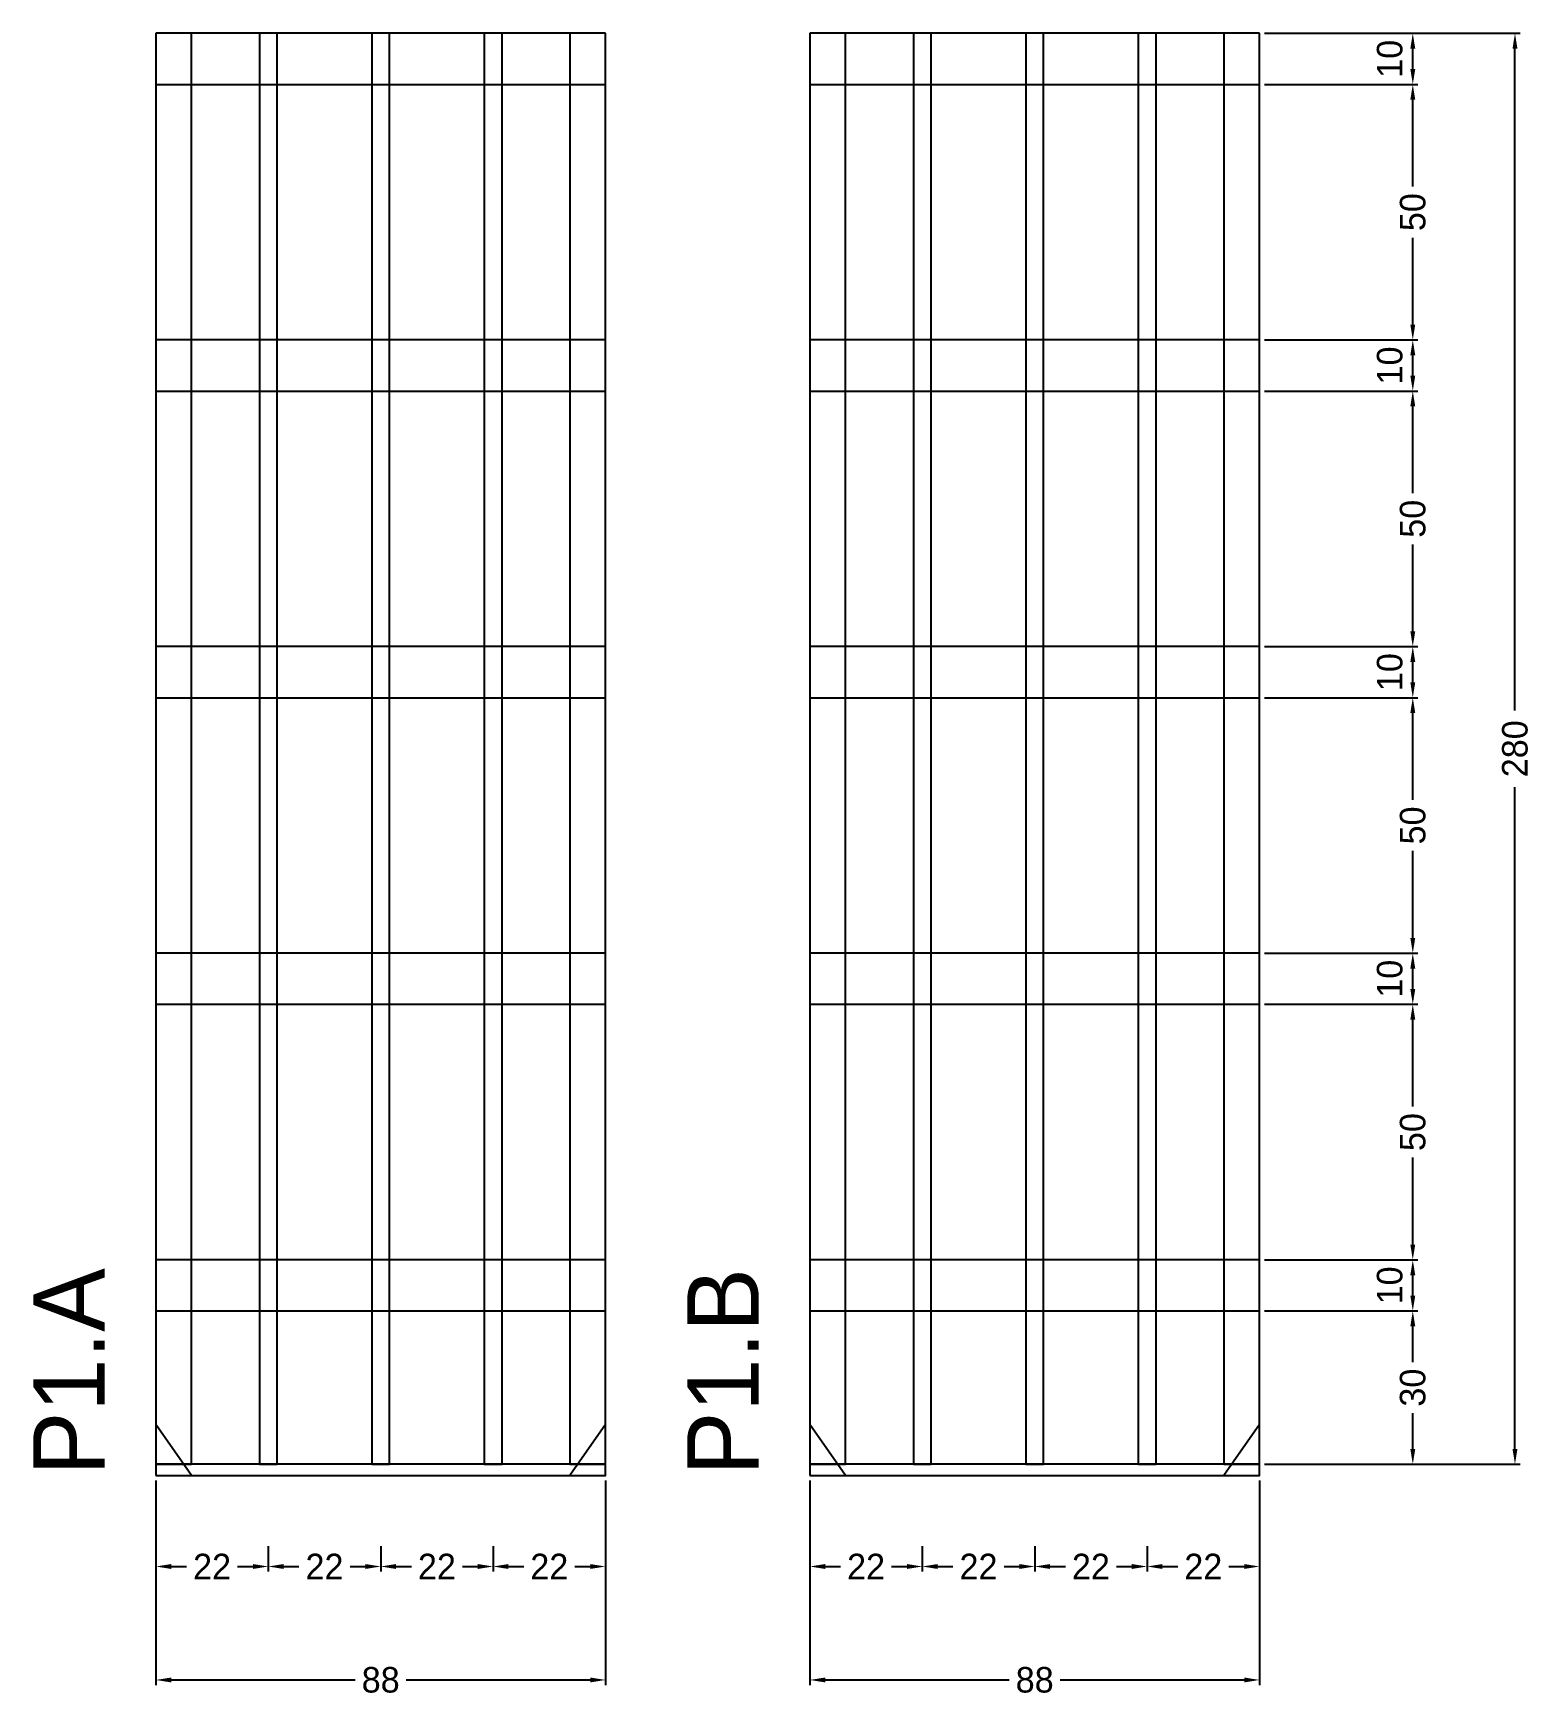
# Model space of a CAD drawing. Header units: centimetres. Extents: x -24 to 269, y -43 to 282.
import ezdxf

# ---------------------------------------------------------------- set-up
doc = ezdxf.new("R2010")
doc.units = ezdxf.units.CM
for name, color, linetype in [('COTA', 241, 'Continuous'), ('NOMENCLATURA', 7, 'Continuous'), ('SARR_2.2x10', 60, 'Continuous'), ('SARR_2.2x7', 40, 'Continuous'), ('SARR_3.5x7', 81, 'Continuous')]:
    doc.layers.add(name, color=color, linetype=linetype)
doc.dimstyles.new('PAINEL-NOVA', dxfattribs={"dimtxt": 5, "dimasz": 3, "dimexe": 1, "dimexo": 1, "dimgap": 1, "dimtad": 1, "dimcen": 2.5, "dimazin": 3, "dimtfac": 1, "dimtmove": 0, "dimatfit": 3})

# ---------------------------------------------------------------- blocks, each defined once
blk = doc.blocks.new('_CLOSEDFILLED')
at = {"color": 0, "linetype": 'BYBLOCK'}
blk.add_solid([(-1, 0.16), (0, 0), (-1, -0.16)], dxfattribs=at)
blk = doc.blocks.new('*D1')
for p, q in [((0, -13.8), (0, -18.8)), ((22, -13.8), (22, -18.8)), ((3, -17.8), (6, -17.8)), ((16, -17.8), (19, -17.8))]:
    blk.add_line(p, q)
at = {"layer": 'Defpoints'}
for p in [(0, -12.8), (22, -12.8), (0, -17.8)]:
    blk.add_point(p, dxfattribs=at)
at = {"layer": 'COTA', "xscale": 3, "yscale": 3, "rotation": 180}
blk.add_blockref('_CLOSEDFILLED', (0, -17.8), dxfattribs=at)
at = {"layer": 'COTA', "xscale": 3, "yscale": 3}
blk.add_blockref('_CLOSEDFILLED', (22, -17.8), dxfattribs=at)
at = {"layer": 'COTA', "insert": (11, -17.8), "char_height": 5, "attachment_point": 5}
blk.add_mtext('22', dxfattribs=at)
blk = doc.blocks.new('*D2')
for p, q in [((22, -13.8), (22, -18.8)), ((44, -13.8), (44, -18.8)), ((25, -17.8), (28, -17.8)), ((38, -17.8), (41, -17.8))]:
    blk.add_line(p, q)
at = {"layer": 'Defpoints'}
for p in [(22, -12.8), (44, -12.8), (22, -17.8)]:
    blk.add_point(p, dxfattribs=at)
at = {"layer": 'COTA', "xscale": 3, "yscale": 3, "rotation": 180}
blk.add_blockref('_CLOSEDFILLED', (22, -17.8), dxfattribs=at)
at = {"layer": 'COTA', "xscale": 3, "yscale": 3}
blk.add_blockref('_CLOSEDFILLED', (44, -17.8), dxfattribs=at)
at = {"layer": 'COTA', "insert": (33, -17.8), "char_height": 5, "attachment_point": 5}
blk.add_mtext('22', dxfattribs=at)
blk = doc.blocks.new('*D3')
for p, q in [((44, -13.8), (44, -18.8)), ((66, -13.8), (66, -18.8)), ((47, -17.8), (50, -17.8)), ((60, -17.8), (63, -17.8))]:
    blk.add_line(p, q)
at = {"layer": 'Defpoints'}
for p in [(44, -12.8), (66, -12.8), (44, -17.8)]:
    blk.add_point(p, dxfattribs=at)
at = {"layer": 'COTA', "xscale": 3, "yscale": 3, "rotation": 180}
blk.add_blockref('_CLOSEDFILLED', (44, -17.8), dxfattribs=at)
at = {"layer": 'COTA', "xscale": 3, "yscale": 3}
blk.add_blockref('_CLOSEDFILLED', (66, -17.8), dxfattribs=at)
at = {"layer": 'COTA', "insert": (55, -17.8), "char_height": 5, "attachment_point": 5}
blk.add_mtext('22', dxfattribs=at)
blk = doc.blocks.new('*D4')
for p, q in [((66, -13.8), (66, -18.8)), ((88, -13.8), (88, -18.8)), ((69, -17.8), (72, -17.8)), ((82, -17.8), (85, -17.8))]:
    blk.add_line(p, q)
at = {"layer": 'Defpoints'}
for p in [(66, -12.8), (88, -12.8), (66, -17.8)]:
    blk.add_point(p, dxfattribs=at)
at = {"layer": 'COTA', "xscale": 3, "yscale": 3, "rotation": 180}
blk.add_blockref('_CLOSEDFILLED', (66, -17.8), dxfattribs=at)
at = {"layer": 'COTA', "xscale": 3, "yscale": 3}
blk.add_blockref('_CLOSEDFILLED', (88, -17.8), dxfattribs=at)
at = {"layer": 'COTA', "insert": (77, -17.8), "char_height": 5, "attachment_point": 5}
blk.add_mtext('22', dxfattribs=at)
blk = doc.blocks.new('*D5')
for p, q in [((0, -1), (0, -41)), ((88, -1), (88, -41)), ((3, -40), (39, -40)), ((49, -40), (85, -40))]:
    blk.add_line(p, q)
at = {"layer": 'Defpoints'}
for p in [(0, 0), (88, 0), (0, -40)]:
    blk.add_point(p, dxfattribs=at)
at = {"layer": 'COTA', "xscale": 3, "yscale": 3, "rotation": 180}
blk.add_blockref('_CLOSEDFILLED', (0, -40), dxfattribs=at)
at = {"layer": 'COTA', "xscale": 3, "yscale": 3}
blk.add_blockref('_CLOSEDFILLED', (88, -40), dxfattribs=at)
at = {"layer": 'COTA', "insert": (44, -40), "char_height": 5, "attachment_point": 5}
blk.add_mtext('88', dxfattribs=at)
blk = doc.blocks.new('GRA-E')
at = {"layer": 'SARR_2.2x7'}
blk.add_lwpolyline([(0, 0), (7, 0), (0, 10)], close=True, dxfattribs=at)
blk = doc.blocks.new('GRA-D')
at = {"layer": 'SARR_2.2x7'}
blk.add_lwpolyline([(0, 0), (7, 0), (7, 10)], close=True, dxfattribs=at)
blk = doc.blocks.new('*D6')
for p, q in [((128, -13.8), (128, -18.8)), ((150, -13.8), (150, -18.8)), ((131, -17.8), (134, -17.8)), ((144, -17.8), (147, -17.8))]:
    blk.add_line(p, q)
at = {"layer": 'Defpoints'}
for p in [(128, -12.8), (150, -12.8), (128, -17.8)]:
    blk.add_point(p, dxfattribs=at)
at = {"layer": 'COTA', "xscale": 3, "yscale": 3, "rotation": 180}
blk.add_blockref('_CLOSEDFILLED', (128, -17.8), dxfattribs=at)
at = {"layer": 'COTA', "xscale": 3, "yscale": 3}
blk.add_blockref('_CLOSEDFILLED', (150, -17.8), dxfattribs=at)
at = {"layer": 'COTA', "insert": (139, -17.8), "char_height": 5, "attachment_point": 5}
blk.add_mtext('22', dxfattribs=at)
blk = doc.blocks.new('*D7')
for p, q in [((150, -13.8), (150, -18.8)), ((172, -13.8), (172, -18.8)), ((153, -17.8), (156, -17.8)), ((166, -17.8), (169, -17.8))]:
    blk.add_line(p, q)
at = {"layer": 'Defpoints'}
for p in [(150, -12.8), (172, -12.8), (150, -17.8)]:
    blk.add_point(p, dxfattribs=at)
at = {"layer": 'COTA', "xscale": 3, "yscale": 3, "rotation": 180}
blk.add_blockref('_CLOSEDFILLED', (150, -17.8), dxfattribs=at)
at = {"layer": 'COTA', "xscale": 3, "yscale": 3}
blk.add_blockref('_CLOSEDFILLED', (172, -17.8), dxfattribs=at)
at = {"layer": 'COTA', "insert": (161, -17.8), "char_height": 5, "attachment_point": 5}
blk.add_mtext('22', dxfattribs=at)
blk = doc.blocks.new('*D8')
for p, q in [((172, -13.8), (172, -18.8)), ((194, -13.8), (194, -18.8)), ((175, -17.8), (178, -17.8)), ((188, -17.8), (191, -17.8))]:
    blk.add_line(p, q)
at = {"layer": 'Defpoints'}
for p in [(172, -12.8), (194, -12.8), (172, -17.8)]:
    blk.add_point(p, dxfattribs=at)
at = {"layer": 'COTA', "xscale": 3, "yscale": 3, "rotation": 180}
blk.add_blockref('_CLOSEDFILLED', (172, -17.8), dxfattribs=at)
at = {"layer": 'COTA', "xscale": 3, "yscale": 3}
blk.add_blockref('_CLOSEDFILLED', (194, -17.8), dxfattribs=at)
at = {"layer": 'COTA', "insert": (183, -17.8), "char_height": 5, "attachment_point": 5}
blk.add_mtext('22', dxfattribs=at)
blk = doc.blocks.new('*D9')
for p, q in [((194, -13.8), (194, -18.8)), ((216, -13.8), (216, -18.8)), ((197, -17.8), (200, -17.8)), ((210, -17.8), (213, -17.8))]:
    blk.add_line(p, q)
at = {"layer": 'Defpoints'}
for p in [(194, -12.8), (216, -12.8), (194, -17.8)]:
    blk.add_point(p, dxfattribs=at)
at = {"layer": 'COTA', "xscale": 3, "yscale": 3, "rotation": 180}
blk.add_blockref('_CLOSEDFILLED', (194, -17.8), dxfattribs=at)
at = {"layer": 'COTA', "xscale": 3, "yscale": 3}
blk.add_blockref('_CLOSEDFILLED', (216, -17.8), dxfattribs=at)
at = {"layer": 'COTA', "insert": (205, -17.8), "char_height": 5, "attachment_point": 5}
blk.add_mtext('22', dxfattribs=at)
blk = doc.blocks.new('*D10')
for p, q in [((128, -1), (128, -41)), ((216, -1), (216, -41)), ((131, -40), (167, -40)), ((177, -40), (213, -40))]:
    blk.add_line(p, q)
at = {"layer": 'Defpoints'}
for p in [(128, 0), (216, 0), (128, -40)]:
    blk.add_point(p, dxfattribs=at)
at = {"layer": 'COTA', "xscale": 3, "yscale": 3, "rotation": 180}
blk.add_blockref('_CLOSEDFILLED', (128, -40), dxfattribs=at)
at = {"layer": 'COTA', "xscale": 3, "yscale": 3}
blk.add_blockref('_CLOSEDFILLED', (216, -40), dxfattribs=at)
at = {"layer": 'COTA', "insert": (172, -40), "char_height": 5, "attachment_point": 5}
blk.add_mtext('88', dxfattribs=at)
blk = doc.blocks.new('*D11')
for p, q in [((217, 282.2), (267, 282.2)), ((266, 149.7), (266, 279.2)), ((266, 5.2), (266, 134.7)), ((217, 2.2), (267, 2.2))]:
    blk.add_line(p, q)
at = {"layer": 'Defpoints'}
for p in [(216, 282.2), (216, 2.2), (266, 2.2)]:
    blk.add_point(p, dxfattribs=at)
at = {"layer": 'COTA', "xscale": 3, "yscale": 3}
for p, rotation in [((266, 282.2), 90), ((266, 2.2), 270)]:
    blk.add_blockref('_CLOSEDFILLED', p, dxfattribs=dict(at, rotation=rotation))
at = {"layer": 'COTA', "insert": (266, 142.2), "char_height": 5, "attachment_point": 5, "rotation": 90}
blk.add_mtext('280', dxfattribs=at)
blk = doc.blocks.new('*D12')
for p, q in [((217, 32.2), (247, 32.2)), ((246, 22.2), (246, 29.2)), ((246, 5.2), (246, 12.2)), ((217, 2.2), (247, 2.2))]:
    blk.add_line(p, q)
at = {"layer": 'Defpoints'}
for p in [(216, 32.2), (216, 2.2), (246, 2.2)]:
    blk.add_point(p, dxfattribs=at)
at = {"layer": 'COTA', "xscale": 3, "yscale": 3}
for p, rotation in [((246, 32.2), 90), ((246, 2.2), 270)]:
    blk.add_blockref('_CLOSEDFILLED', p, dxfattribs=dict(at, rotation=rotation))
at = {"layer": 'COTA', "insert": (246, 17.2), "char_height": 5, "attachment_point": 5, "rotation": 90}
blk.add_mtext('30', dxfattribs=at)
blk = doc.blocks.new('*D13')
for p, q in [((217, 42.2), (247, 42.2)), ((246, 35.2), (246, 39.2)), ((217, 32.2), (247, 32.2))]:
    blk.add_line(p, q)
at = {"layer": 'Defpoints'}
for p in [(216, 42.2), (216, 32.2), (246, 32.2)]:
    blk.add_point(p, dxfattribs=at)
at = {"layer": 'COTA', "xscale": 3, "yscale": 3}
for p, rotation in [((246, 42.2), 90), ((246, 32.2), 270)]:
    blk.add_blockref('_CLOSEDFILLED', p, dxfattribs=dict(at, rotation=rotation))
at = {"layer": 'COTA', "insert": (241.5, 37.2), "char_height": 5, "attachment_point": 5, "rotation": 90}
blk.add_mtext('10', dxfattribs=at)
blk = doc.blocks.new('*D14')
for p, q in [((217, 92.2), (247, 92.2)), ((246, 72.2), (246, 89.2)), ((246, 45.2), (246, 62.2)), ((217, 42.2), (247, 42.2))]:
    blk.add_line(p, q)
at = {"layer": 'Defpoints'}
for p in [(216, 92.2), (216, 42.2), (246, 42.2)]:
    blk.add_point(p, dxfattribs=at)
at = {"layer": 'COTA', "xscale": 3, "yscale": 3}
for p, rotation in [((246, 92.2), 90), ((246, 42.2), 270)]:
    blk.add_blockref('_CLOSEDFILLED', p, dxfattribs=dict(at, rotation=rotation))
at = {"layer": 'COTA', "insert": (246, 67.2), "char_height": 5, "attachment_point": 5, "rotation": 90}
blk.add_mtext('50', dxfattribs=at)
blk = doc.blocks.new('*D15')
for p, q in [((217, 102.2), (247, 102.2)), ((246, 95.2), (246, 99.2)), ((217, 92.2), (247, 92.2))]:
    blk.add_line(p, q)
at = {"layer": 'Defpoints'}
for p in [(216, 102.2), (216, 92.2), (246, 92.2)]:
    blk.add_point(p, dxfattribs=at)
at = {"layer": 'COTA', "xscale": 3, "yscale": 3}
for p, rotation in [((246, 102.2), 90), ((246, 92.2), 270)]:
    blk.add_blockref('_CLOSEDFILLED', p, dxfattribs=dict(at, rotation=rotation))
at = {"layer": 'COTA', "insert": (241.5, 97.2), "char_height": 5, "attachment_point": 5, "rotation": 90}
blk.add_mtext('10', dxfattribs=at)
blk = doc.blocks.new('*D16')
for p, q in [((217, 152.2), (247, 152.2)), ((246, 132.2), (246, 149.2)), ((246, 105.2), (246, 122.2)), ((217, 102.2), (247, 102.2))]:
    blk.add_line(p, q)
at = {"layer": 'Defpoints'}
for p in [(216, 152.2), (216, 102.2), (246, 102.2)]:
    blk.add_point(p, dxfattribs=at)
at = {"layer": 'COTA', "xscale": 3, "yscale": 3}
for p, rotation in [((246, 152.2), 90), ((246, 102.2), 270)]:
    blk.add_blockref('_CLOSEDFILLED', p, dxfattribs=dict(at, rotation=rotation))
at = {"layer": 'COTA', "insert": (246, 127.2), "char_height": 5, "attachment_point": 5, "rotation": 90}
blk.add_mtext('50', dxfattribs=at)
blk = doc.blocks.new('*D17')
for p, q in [((217, 162.2), (247, 162.2)), ((246, 155.2), (246, 159.2)), ((217, 152.2), (247, 152.2))]:
    blk.add_line(p, q)
at = {"layer": 'Defpoints'}
for p in [(216, 162.2), (216, 152.2), (246, 152.2)]:
    blk.add_point(p, dxfattribs=at)
at = {"layer": 'COTA', "xscale": 3, "yscale": 3}
for p, rotation in [((246, 162.2), 90), ((246, 152.2), 270)]:
    blk.add_blockref('_CLOSEDFILLED', p, dxfattribs=dict(at, rotation=rotation))
at = {"layer": 'COTA', "insert": (241.5, 157.2), "char_height": 5, "attachment_point": 5, "rotation": 90}
blk.add_mtext('10', dxfattribs=at)
blk = doc.blocks.new('*D18')
for p, q in [((217, 212.2), (247, 212.2)), ((246, 192.2), (246, 209.2)), ((246, 165.2), (246, 182.2)), ((217, 162.2), (247, 162.2))]:
    blk.add_line(p, q)
at = {"layer": 'Defpoints'}
for p in [(216, 212.2), (216, 162.2), (246, 162.2)]:
    blk.add_point(p, dxfattribs=at)
at = {"layer": 'COTA', "xscale": 3, "yscale": 3}
for p, rotation in [((246, 212.2), 90), ((246, 162.2), 270)]:
    blk.add_blockref('_CLOSEDFILLED', p, dxfattribs=dict(at, rotation=rotation))
at = {"layer": 'COTA', "insert": (246, 187.2), "char_height": 5, "attachment_point": 5, "rotation": 90}
blk.add_mtext('50', dxfattribs=at)
blk = doc.blocks.new('*D19')
for p, q in [((217, 222.2), (247, 222.2)), ((246, 215.2), (246, 219.2)), ((217, 212.2), (247, 212.2))]:
    blk.add_line(p, q)
at = {"layer": 'Defpoints'}
for p in [(216, 222.2), (216, 212.2), (246, 212.2)]:
    blk.add_point(p, dxfattribs=at)
at = {"layer": 'COTA', "xscale": 3, "yscale": 3}
for p, rotation in [((246, 222.2), 90), ((246, 212.2), 270)]:
    blk.add_blockref('_CLOSEDFILLED', p, dxfattribs=dict(at, rotation=rotation))
at = {"layer": 'COTA', "insert": (241.5, 217.2), "char_height": 5, "attachment_point": 5, "rotation": 90}
blk.add_mtext('10', dxfattribs=at)
blk = doc.blocks.new('*D20')
for p, q in [((217, 272.2), (247, 272.2)), ((246, 252.2), (246, 269.2)), ((246, 225.2), (246, 242.2)), ((217, 222.2), (247, 222.2))]:
    blk.add_line(p, q)
at = {"layer": 'Defpoints'}
for p in [(216, 272.2), (216, 222.2), (246, 222.2)]:
    blk.add_point(p, dxfattribs=at)
at = {"layer": 'COTA', "xscale": 3, "yscale": 3}
for p, rotation in [((246, 272.2), 90), ((246, 222.2), 270)]:
    blk.add_blockref('_CLOSEDFILLED', p, dxfattribs=dict(at, rotation=rotation))
at = {"layer": 'COTA', "insert": (246, 247.2), "char_height": 5, "attachment_point": 5, "rotation": 90}
blk.add_mtext('50', dxfattribs=at)
blk = doc.blocks.new('*D21')
for p, q in [((217, 282.2), (247, 282.2)), ((246, 275.2), (246, 279.2)), ((217, 272.2), (247, 272.2))]:
    blk.add_line(p, q)
at = {"layer": 'Defpoints'}
for p in [(216, 282.2), (216, 272.2), (246, 272.2)]:
    blk.add_point(p, dxfattribs=at)
at = {"layer": 'COTA', "xscale": 3, "yscale": 3}
for p, rotation in [((246, 282.2), 90), ((246, 272.2), 270)]:
    blk.add_blockref('_CLOSEDFILLED', p, dxfattribs=dict(at, rotation=rotation))
at = {"layer": 'COTA', "insert": (241.5, 277.2), "char_height": 5, "attachment_point": 5, "rotation": 90}
blk.add_mtext('10', dxfattribs=at)

msp = doc.modelspace()

# ---------------------------------------------------------------- linework, layer by layer
at = {"layer": 'SARR_2.2x10'}
for p, q in [((88, 282.2), (0, 282.2)), ((0, 282.2), (0, 272.2)), ((88, 272.2), (88, 282.2)), ((216, 282.2), (128, 282.2)), ((128, 282.2), (128, 272.2)), ((216, 272.2), (216, 282.2)), ((0, 272.2), (88, 272.2)), ((128, 272.2), (216, 272.2)), ((88, 222.2), (0, 222.2)), ((0, 222.2), (0, 212.2)), ((88, 212.2), (88, 222.2)), ((216, 222.2), (128, 222.2)), ((128, 222.2), (128, 212.2)), ((216, 212.2), (216, 222.2)), ((0, 212.2), (88, 212.2)), ((128, 212.2), (216, 212.2)), ((88, 162.2), (0, 162.2)), ((0, 162.2), (0, 152.2)), ((88, 152.2), (88, 162.2)), ((216, 162.2), (128, 162.2)), ((128, 162.2), (128, 152.2)), ((216, 152.2), (216, 162.2)), ((0, 152.2), (88, 152.2)), ((128, 152.2), (216, 152.2)), ((88, 102.2), (0, 102.2)), ((0, 102.2), (0, 92.2)), ((88, 92.2), (88, 102.2)), ((216, 102.2), (128, 102.2)), ((128, 102.2), (128, 92.2)), ((216, 92.2), (216, 102.2)), ((0, 92.2), (88, 92.2)), ((128, 92.2), (216, 92.2)), ((88, 42.2), (0, 42.2)), ((0, 42.2), (0, 32.2)), ((88, 32.2), (88, 42.2)), ((216, 42.2), (128, 42.2)), ((128, 42.2), (128, 32.2)), ((216, 32.2), (216, 42.2)), ((0, 32.2), (88, 32.2)), ((128, 32.2), (216, 32.2))]:
    msp.add_line(p, q, dxfattribs=at)
at = {"layer": 'SARR_2.2x7'}
for p, q in [((7, 282.2), (0, 282.2)), ((0, 282.2), (0, 2.2)), ((7, 2.2), (7, 282.2)), ((88, 282.2), (81, 282.2)), ((81, 282.2), (81, 2.2)), ((88, 2.2), (88, 282.2)), ((135, 282.2), (128, 282.2)), ((128, 282.2), (128, 2.2)), ((135, 2.2), (135, 282.2)), ((216, 282.2), (209, 282.2)), ((209, 282.2), (209, 2.2)), ((216, 2.2), (216, 282.2)), ((88, 2.2), (0, 2.2)), ((0, 2.2), (0, 0)), ((0, 2.2), (7, 2.2)), ((0, 0), (88, 0)), ((81, 2.2), (88, 2.2)), ((88, 0), (88, 2.2)), ((216, 2.2), (128, 2.2)), ((128, 2.2), (128, 0)), ((128, 2.2), (135, 2.2)), ((128, 0), (216, 0)), ((209, 2.2), (216, 2.2)), ((216, 0), (216, 2.2))]:
    msp.add_line(p, q, dxfattribs=at)
at = {"layer": 'SARR_3.5x7'}
for p, q in [((23.75, 282.2), (20.25, 282.2)), ((20.25, 282.2), (20.25, 2.2)), ((23.75, 2.2), (23.75, 282.2)), ((45.75, 282.2), (42.25, 282.2)), ((42.25, 282.2), (42.25, 2.2)), ((45.75, 2.2), (45.75, 282.2)), ((67.75, 282.2), (64.25, 282.2)), ((64.25, 282.2), (64.25, 2.2)), ((67.75, 2.2), (67.75, 282.2)), ((151.75, 282.2), (148.25, 282.2)), ((148.25, 282.2), (148.25, 2.2)), ((151.75, 2.2), (151.75, 282.2)), ((173.75, 282.2), (170.25, 282.2)), ((170.25, 282.2), (170.25, 2.2)), ((173.75, 2.2), (173.75, 282.2)), ((195.75, 282.2), (192.25, 282.2)), ((192.25, 282.2), (192.25, 2.2)), ((195.75, 2.2), (195.75, 282.2)), ((20.25, 2.2), (23.75, 2.2)), ((42.25, 2.2), (45.75, 2.2)), ((64.25, 2.2), (67.75, 2.2)), ((148.25, 2.2), (151.75, 2.2)), ((170.25, 2.2), (173.75, 2.2)), ((192.25, 2.2), (195.75, 2.2))]:
    msp.add_line(p, q, dxfattribs=at)

# ---------------------------------------------------------------- block references
at = {"layer": 'SARR_2.2x7'}
for name, p in [('GRA-E', (0, 0)), ('GRA-D', (81, 0)), ('GRA-E', (128, 0)), ('GRA-D', (209, 0))]:
    msp.add_blockref(name, p, dxfattribs=at)

# ---------------------------------------------------------------- texts
at = {"layer": 'NOMENCLATURA'}
for s, p in [('P1.A', (-10, 0)), ('P1.B', (118, 0))]:
    msp.add_text(s, height=14, rotation=90, dxfattribs=at).set_placement(p)

# ---------------------------------------------------------------- dimensions: what is measured, and where the dimension line sits
at = {"layer": 'COTA'}
for base, p1, p2, picture, middle in [((266, 2.2), (216, 2.2), (216, 282.2), '*D11', (266, 142.2)), ((246, 272.2), (216, 272.2), (216, 282.2), '*D21', (241.5, 277.2)), ((246, 222.2), (216, 222.2), (216, 272.2), '*D20', (246, 247.2)), ((246, 212.2), (216, 212.2), (216, 222.2), '*D19', (241.5, 217.2)), ((246, 162.2), (216, 162.2), (216, 212.2), '*D18', (246, 187.2)), ((246, 152.2), (216, 152.2), (216, 162.2), '*D17', (241.5, 157.2)), ((246, 102.2), (216, 102.2), (216, 152.2), '*D16', (246, 127.2)), ((246, 92.2), (216, 92.2), (216, 102.2), '*D15', (241.5, 97.2)), ((246, 42.2), (216, 42.2), (216, 92.2), '*D14', (246, 67.2)), ((246, 32.2), (216, 32.2), (216, 42.2), '*D13', (241.5, 37.2)), ((246, 2.2), (216, 2.2), (216, 32.2), '*D12', (246, 17.2))]:
    dim = msp.add_linear_dim(base=base, p1=p1, p2=p2, angle=90, dimstyle='PAINEL-NOVA', dxfattribs=at)
    dim.commit()
    dim.dimension.update_dxf_attribs({"geometry": picture, "text_midpoint": middle})
for base, p1, p2, picture, middle in [((0, -40), (0, 0), (88, 0), '*D5', (44, -40)), ((128, -40), (128, 0), (216, 0), '*D10', (172, -40)), ((0, -17.8), (0, -12.8), (22, -12.8), '*D1', (11, -17.8)), ((22, -17.8), (22, -12.8), (44, -12.8), '*D2', (33, -17.8)), ((44, -17.8), (44, -12.8), (66, -12.8), '*D3', (55, -17.8)), ((66, -17.8), (66, -12.8), (88, -12.8), '*D4', (77, -17.8)), ((128, -17.8), (128, -12.8), (150, -12.8), '*D6', (139, -17.8)), ((150, -17.8), (150, -12.8), (172, -12.8), '*D7', (161, -17.8)), ((172, -17.8), (172, -12.8), (194, -12.8), '*D8', (183, -17.8)), ((194, -17.8), (194, -12.8), (216, -12.8), '*D9', (205, -17.8))]:
    dim = msp.add_linear_dim(base=base, p1=p1, p2=p2, dimstyle='PAINEL-NOVA', dxfattribs=at)
    dim.commit()
    dim.dimension.update_dxf_attribs({"geometry": picture, "text_midpoint": middle})

doc.saveas('drawing.dxf')
